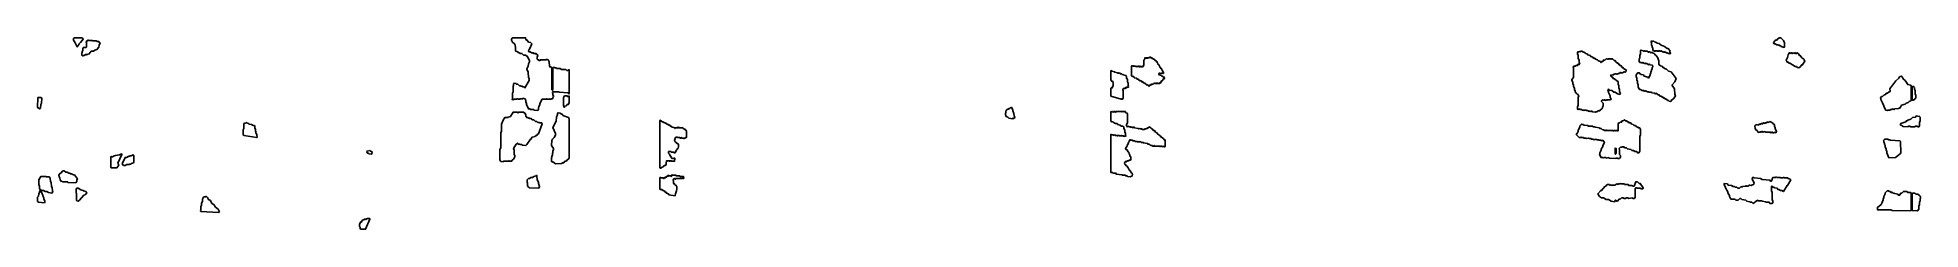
# Model space of a CAD drawing. Header units: millimetres. Extents: x 0 to 9572, y 0 to 972.
import ezdxf

# ---------------------------------------------------------------- set-up
doc = ezdxf.new("R2010")
doc.units = ezdxf.units.MM
doc.layers.add('Y', color=7, linetype='Continuous')

msp = doc.modelspace()

# ---------------------------------------------------------------- linework, layer by layer
at = {"layer": 'Y'}
for points in [[(180.7, 962.5), (183.3, 969.5), (186.9, 972.2), (225.5, 972.2), (231.8, 965.3), (218.6, 947.4), (211.6, 941.9), (206.3, 931), (200.9, 925.4), (191.2, 946.1), (180.7, 962.5)], [(224.5, 894.1), (226.3, 896.9), (226.3, 902.3), (229.8, 907.8), (229.8, 918.8), (232.5, 922.9), (246.5, 922.9), (249.1, 927), (249.1, 946.1), (247.3, 951.6), (250, 955.8), (253.5, 955.8), (257.1, 961.3), (260.6, 958.5), (278.2, 958.5), (279.9, 955.8), (299.2, 955.8), (301, 953.1), (309.8, 953.1), (311.5, 950.3), (315, 950.3), (317.7, 946.1), (312.4, 935.1), (310.7, 924.2), (301, 911.8), (290.5, 909.1), (283.4, 903.6), (272.9, 903.6), (262.4, 889.9), (250.1, 887.2), (248.3, 884.3), (246.5, 887.1), (243.1, 887.1), (236.1, 881.7), (230.8, 881.7), (229, 878.9), (224.5, 883.1), (224.5, 894.1)], [(2522.1, 607.9), (2505, 607.9), (2503.5, 610.6), (2495, 610.6), (2485.6, 634), (2485.6, 639.4), (2482.8, 644.9), (2481.3, 655.8), (2477.8, 662.6), (2467.9, 665.3), (2466.5, 662.6), (2452.2, 662.6), (2450.8, 659.9), (2443.5, 659.9), (2442.1, 662.6), (2436.5, 662.6), (2435, 659.9), (2420.7, 659.9), (2419.3, 657.1), (2414.9, 657.1), (2412.7, 661.4), (2414.1, 664.1), (2414.1, 691.5), (2417, 697), (2417, 724.4), (2419.9, 729.8), (2419.9, 738), (2422.1, 742.2), (2432.2, 739.5), (2433.6, 736.8), (2440.7, 736.8), (2449.3, 728.5), (2456.5, 728.5), (2457.9, 725.8), (2463.6, 725.8), (2465.1, 723.1), (2472.2, 723.1), (2477.8, 717.6), (2498.5, 754.5), (2498.5, 765.4), (2495.6, 770.9), (2495.6, 781.8), (2494.2, 784.5), (2494.2, 798.2), (2487.1, 811.9), (2487.1, 814.7), (2494.2, 828.4), (2495.6, 839.4), (2501.4, 850.3), (2501.4, 855.7), (2493.5, 870.8), (2485, 881.7), (2482.1, 881.7), (2480.7, 884.4), (2470.7, 884.4), (2462.1, 892.6), (2452.1, 892.6), (2450.6, 895.4), (2444.9, 895.4), (2440.6, 900.9), (2432, 903.6), (2429.9, 907.8), (2429.9, 926.9), (2428.4, 929.7), (2428.4, 935.1), (2424.9, 941.9), (2414.9, 950.2), (2409.9, 959.8), (2409.9, 965.3), (2412, 969.5), (2414.9, 972.2), (2480.8, 972.2), (2481.5, 965.3), (2483.6, 961.3), (2487.9, 961.3), (2496.5, 950.3), (2506.5, 947.6), (2513, 940.7), (2503.7, 920.1), (2498.7, 913.2), (2495.8, 905.1), (2497.9, 901), (2503.6, 901), (2510.8, 895.6), (2519.4, 895.6), (2520.8, 892.8), (2533.7, 892.8), (2536.5, 887.3), (2540.8, 887.3), (2543, 880.4), (2540.2, 874.9), (2540.2, 864), (2542.3, 860), (2546.6, 860), (2548, 857.2), (2555, 857.2), (2556.4, 860), (2586.5, 860), (2587.9, 862.7), (2595.2, 859.9), (2600.2, 850.3), (2601.6, 828.4), (2603.7, 824.4), (2609.5, 824.4), (2614.5, 817.5), (2614.5, 710.7), (2616.6, 706.7), (2618.6, 710.7), (2618.6, 817.4), (2620.8, 821.6), (2629.5, 821.6), (2630.9, 818.9), (2636.6, 818.9), (2638.1, 816.2), (2656.6, 816.2), (2663.8, 810.7), (2685.2, 810.7), (2690.9, 805.2), (2695.1, 805.2), (2700.9, 810.7), (2703.1, 806.5), (2703.1, 691.4), (2700.9, 687.1), (2698, 692.7), (2652.2, 695.5), (2650.8, 698.2), (2623.7, 698.2), (2620.9, 700.9), (2617.4, 694.2), (2620.2, 688.8), (2620.2, 683.3), (2623.1, 675), (2618, 662.6), (2610.9, 662.6), (2609.5, 659.9), (2589.3, 659.9), (2588, 662.5), (2586.6, 659.9), (2565.1, 659.9), (2555.9, 644.9), (2553, 636.7), (2553, 631.2), (2548.7, 623), (2545.9, 614.8), (2545.9, 609.3), (2542.3, 602.4), (2523.6, 605.1), (2522.1, 607.9)], [(8865.3, 928.2), (8863.5, 931), (8858.3, 931), (8856.5, 933.7), (8851.2, 933.7), (8849.5, 936.4), (8842.5, 936.4), (8833.7, 941.9), (8828.4, 941.9), (8825.7, 946.1), (8831.9, 955.8), (8839, 961.3), (8840.8, 958.6), (8844.2, 964), (8854.8, 972.2), (8863.6, 972.2), (8876, 958.5), (8882.1, 946.1), (8882.1, 926.9), (8879.4, 922.7), (8865.3, 928.2)], [(5643.6, 731.1), (5642.7, 733.8), (5636.7, 733.8), (5634.1, 739.3), (5628.1, 739.3), (5623.9, 744.8), (5620.4, 744.8), (5619.5, 747.5), (5613.5, 747.5), (5611.8, 753), (5605, 753), (5604.1, 755.7), (5599.8, 755.7), (5596.4, 761.2), (5590.4, 761.2), (5587, 766.7), (5575.8, 769.4), (5574.1, 774.9), (5567.2, 774.9), (5566.4, 777.6), (5562.9, 777.6), (5561.6, 781.8), (5561.6, 825.7), (5563, 830.1), (5563.9, 827.2), (5569.1, 829.9), (5569.9, 827.1), (5574.1, 827.1), (5575, 830.1), (5575.9, 827.1), (5581.9, 827.1), (5582.7, 824.6), (5583.5, 827.1), (5591.2, 824.4), (5592.1, 827.1), (5594.8, 827.1), (5595.6, 824.6), (5596.4, 827.1), (5600.8, 827.1), (5601.7, 824.4), (5603.2, 824.4), (5604.1, 827.1), (5606.8, 827.1), (5607.7, 824.4), (5611.8, 824.4), (5612.7, 827.3), (5613.7, 824.4), (5616.1, 824.4), (5617, 827.1), (5618.8, 827.1), (5619.6, 824.6), (5621.3, 829.8), (5623, 829.8), (5624.2, 833.9), (5624.2, 855.8), (5625.5, 860), (5627.3, 860), (5629.8, 870.9), (5631.7, 870.9), (5632.5, 868.2), (5635.8, 868.2), (5636.8, 871.2), (5637.7, 868.2), (5640.1, 868.2), (5641, 870.9), (5642.8, 870.9), (5643.6, 868.4), (5644.4, 870.9), (5652.1, 870.9), (5653.1, 873.9), (5654, 870.9), (5655.6, 870.9), (5656.4, 873.7), (5658.3, 873.7), (5659.1, 870.9), (5665.1, 870.9), (5668.6, 865.4), (5672, 865.4), (5672.9, 862.7), (5678, 862.7), (5680.6, 857.2), (5684.9, 857.2), (5688.3, 851.8), (5690, 851.8), (5691.7, 846.3), (5693.4, 846.3), (5696, 838), (5701.2, 835.3), (5707.2, 821.6), (5708.9, 821.6), (5710.6, 816.2), (5713.2, 816.2), (5724.8, 795.5), (5723.5, 791.3), (5718.3, 794), (5717.5, 791.3), (5715.6, 791.3), (5714, 793.9), (5713.2, 791.3), (5704.5, 791.3), (5702.8, 793.9), (5699.9, 787.3), (5701.2, 783.3), (5714, 780.6), (5718.3, 775.1), (5721.8, 775.1), (5722.6, 772.3), (5727.8, 772.3), (5729.1, 768.1), (5727.8, 764), (5721.8, 761.2), (5720, 755.7), (5718.3, 755.7), (5717.5, 753), (5714, 753), (5708.8, 741.9), (5707.1, 744.6), (5705.5, 739.3), (5703.6, 739.3), (5702.8, 741.8), (5702, 739.3), (5697.6, 739.3), (5696.7, 742), (5695.2, 742), (5694.3, 739.3), (5691.6, 739.3), (5690.7, 742), (5688.3, 742), (5687.4, 739.3), (5685.6, 739.3), (5684, 741.9), (5683.2, 739.3), (5678.7, 739.3), (5677.9, 742), (5676.3, 742), (5672, 736.6), (5664.3, 736.6), (5663.4, 733.8), (5661.6, 733.8), (5660.8, 736.3), (5659.1, 731.1), (5653.1, 731.1), (5651.4, 725.5), (5647.9, 731.1), (5643.6, 731.1)], [(7896.5, 599.6), (7894.7, 596.8), (7892.9, 599.6), (7884.1, 599.6), (7882.3, 602.4), (7873.5, 602.4), (7871.7, 605.1), (7864.8, 605.1), (7863, 602.3), (7861.2, 605.1), (7852.4, 605.1), (7850.6, 607.9), (7841.8, 607.9), (7840.1, 610.6), (7831.3, 607.8), (7828.6, 612), (7828.6, 623), (7832.1, 628.5), (7832.1, 669.6), (7835.6, 677.8), (7831.2, 684.6), (7825.9, 687.3), (7818, 696.9), (7818, 702.4), (7814.5, 707.9), (7814.5, 716.1), (7809.2, 724.3), (7809.2, 732.5), (7805.7, 738), (7805.7, 746.2), (7800.4, 754.4), (7800.4, 760), (7809.2, 770.9), (7809.2, 817.4), (7807.4, 822.9), (7810.1, 827.1), (7817.2, 827.1), (7824.3, 832.6), (7827.7, 829.9), (7833, 838.1), (7836.6, 835.4), (7840.9, 842.1), (7837.4, 847.5), (7837.4, 858.5), (7832.1, 866.7), (7832.1, 883.1), (7828.6, 888.6), (7828.6, 896.9), (7831.2, 901), (7834.9, 901), (7836.6, 898.4), (7841.9, 903.8), (7845.4, 901.1), (7847.1, 903.8), (7850.7, 903.8), (7859.5, 898.3), (7864.8, 898.3), (7870.1, 892.8), (7878.9, 890.1), (7882.4, 884.6), (7893, 881.9), (7896.5, 876.4), (7907.1, 873.6), (7910.6, 868.2), (7917.6, 868.2), (7921.2, 862.7), (7931.7, 860), (7935.2, 854.5), (7945.8, 851.7), (7949.3, 846.4), (7952.7, 851.8), (7958, 851.8), (7963.3, 860), (7966.9, 857.3), (7975.7, 865.5), (7982.7, 862.7), (7984.5, 865.5), (7986.2, 862.8), (7987.9, 865.4), (7991.6, 865.4), (7995, 862.7), (7996.8, 865.4), (8000.4, 865.4), (8003.8, 862.7), (8007.4, 865.5), (8016.2, 857.2), (8019.7, 857.2), (8025.1, 849), (8032.1, 843.5), (8035.6, 843.5), (8040.9, 835.3), (8044.4, 835.3), (8047.9, 829.8), (8051.4, 829.8), (8056.7, 821.6), (8060.2, 821.6), (8063.8, 816.1), (8070.8, 810.7), (8074.3, 810.7), (8077, 806.5), (8074.4, 799.6), (8070.8, 796.8), (8067.2, 799.5), (8058.5, 794.1), (8049.6, 794.1), (8047.9, 796.7), (8042.6, 791.3), (8037.4, 791.3), (8035.6, 788.6), (8028.6, 788.6), (8026.7, 785.8), (8024.9, 788.6), (8021.5, 788.6), (8017.9, 785.8), (8016.2, 788.5), (8010.9, 783), (8009.1, 785.8), (8003.9, 780.3), (8000.4, 783.1), (7997.8, 779.1), (8003.9, 772.3), (8007.4, 772.3), (8012.7, 764.1), (8018, 764.1), (8028.5, 753.2), (8032.1, 753.2), (8036.5, 746.3), (8036.5, 735.3), (8040, 729.8), (8040, 716.1), (8043.6, 710.7), (8043.6, 697), (8047.1, 691.5), (8044.4, 684.5), (8032, 687.3), (8021.4, 695.5), (8014.4, 695.5), (8003.8, 703.7), (7989.7, 706.4), (7986.3, 711.8), (7983.7, 705.2), (7987.2, 699.7), (7987.2, 694.2), (7996, 677.8), (7996, 669.6), (7999.6, 661.3), (7996.9, 657.1), (7981, 657.1), (7979.2, 654.3), (7977.4, 657.1), (7968.6, 654.4), (7966.8, 657.1), (7963.4, 657.1), (7959.8, 654.4), (7956.3, 657.1), (7952.9, 654.4), (7950.3, 650.4), (7959, 639.5), (7959, 625.7), (7955.5, 620.3), (7955.5, 614.8), (7952.9, 610.6), (7936.9, 599.6), (7935.2, 602.3), (7928.2, 596.9), (7921.1, 596.9), (7919.4, 594.2), (7905.2, 596.9), (7903.4, 599.6), (7896.5, 599.6)], [(8287.3, 654.4), (8282, 659.9), (8276.7, 659.9), (8273.2, 665.4), (8267.9, 665.4), (8264.4, 670.8), (8259.1, 670.8), (8255.6, 676.3), (8248.5, 676.3), (8245, 681.8), (8239.8, 681.8), (8229.2, 690), (8223.9, 687.2), (8222.1, 690), (8208, 692.8), (8206.3, 695.5), (8192.2, 695.5), (8190.4, 698.2), (8183.4, 698.2), (8181.6, 701), (8174.6, 701), (8172.8, 703.7), (8167.6, 700.9), (8165.8, 703.7), (8158.8, 703.7), (8150, 709.2), (8144.7, 709.2), (8142, 713.3), (8138.4, 721.6), (8138.4, 735.3), (8134.9, 740.7), (8134.9, 751.7), (8131.4, 757.2), (8131.4, 768.1), (8127.9, 773.6), (8127.9, 784.6), (8135.9, 794.3), (8143, 794.3), (8146.5, 788.8), (8150, 788.8), (8151.8, 786), (8164.1, 783.3), (8167.7, 777.8), (8187, 772.3), (8190.5, 767), (8198.3, 781.9), (8198.3, 787.3), (8201.8, 792.8), (8201.8, 798.3), (8205.4, 803.8), (8205.4, 809.2), (8208.9, 814.7), (8208.9, 820.2), (8212.4, 825.7), (8209.8, 832.4), (8197.5, 835.1), (8195.7, 837.9), (8192.3, 837.9), (8190.5, 835.1), (8181.7, 840.6), (8176.3, 840.6), (8174.6, 843.3), (8172.9, 840.6), (8169.3, 840.6), (8160.6, 846.1), (8157, 843.3), (8155.2, 846.1), (8148.2, 846.1), (8144.6, 848.8), (8142, 853), (8142, 864), (8145.5, 869.5), (8145.5, 883.2), (8149, 888.6), (8149, 905.1), (8151.7, 909.3), (8164.1, 906.5), (8165.9, 903.8), (8169.4, 906.6), (8171.2, 903.8), (8183.5, 903.8), (8190.5, 898.3), (8192.2, 901), (8195.8, 901), (8204.6, 895.6), (8208.1, 898.3), (8209.9, 895.5), (8218.7, 892.8), (8224, 884.6), (8229.3, 881.8), (8239, 866.7), (8239, 861.3), (8242.5, 855.8), (8242.5, 839.4), (8245.1, 835.3), (8250.4, 829.8), (8259.2, 827.1), (8262.7, 821.6), (8268, 821.6), (8271.5, 816.1), (8282.1, 813.4), (8292.7, 802.5), (8305, 799.7), (8330.6, 765.4), (8323.5, 748.9), (8311.2, 732.5), (8311.2, 729.8), (8321.8, 713.4), (8323.5, 686), (8327.1, 677.8), (8317.3, 662.6), (8308.5, 657.2), (8303.2, 648.9), (8295.2, 650.3), (8292.6, 654.4), (8287.3, 654.4)], [(8285.5, 895.4), (8280.2, 895.4), (8278.5, 898.1), (8273.2, 898.1), (8271.5, 900.8), (8267.9, 898.1), (8266.1, 900.8), (8260.9, 900.8), (8253.9, 906.3), (8252.2, 903.6), (8248.5, 903.6), (8246.8, 906.3), (8243.3, 903.5), (8239.8, 906.3), (8238.1, 903.5), (8234.5, 906.3), (8232.7, 903.5), (8230.9, 906.3), (8227.5, 906.3), (8225.7, 903.5), (8223.9, 906.3), (8220.4, 903.5), (8218.6, 906.3), (8215.1, 906.3), (8212.4, 910.5), (8212.4, 918.7), (8208.9, 924.2), (8208.9, 929.7), (8205.4, 935.1), (8205.4, 946.1), (8203.6, 951.6), (8206.3, 955.8), (8211.6, 953.1), (8215.1, 955.8), (8222.2, 950.3), (8227.5, 950.3), (8234.5, 944.8), (8245.1, 942.1), (8253.9, 933.9), (8271.5, 928.4), (8285.6, 917.5), (8290.9, 917.5), (8298.9, 907.8), (8298.9, 899.6), (8302.4, 894.1), (8299.7, 889.9), (8291.7, 891.3), (8285.5, 895.4)], [(8946.1, 821.4), (8942.6, 826.9), (8935.6, 826.9), (8909.2, 843.3), (8903.9, 843.3), (8900.4, 848.8), (8895.1, 848.8), (8890.7, 858.5), (8897.7, 872.2), (8899.5, 885.9), (8905.7, 895.6), (8907.5, 892.9), (8909.2, 895.6), (8912.8, 892.8), (8918.1, 895.6), (8919.8, 892.8), (8923.2, 892.8), (8925, 895.6), (8928.6, 892.8), (8932.1, 895.6), (8933.9, 892.8), (8937.3, 892.8), (8939.1, 895.6), (8940.9, 892.8), (8944.3, 892.8), (8946.1, 895.6), (8953.2, 890.1), (8958.5, 881.9), (8962, 881.9), (8969, 870.9), (8979.6, 862.7), (8985.8, 853), (8970.7, 832.3), (8969, 835), (8962, 824.2), (8954.9, 818.7), (8946.1, 821.4)], [(5456.1, 716.2), (5459.1, 717.6), (5460, 720.3), (5462.7, 720.3), (5463.5, 717.8), (5466, 725.8), (5467.7, 725.8), (5469, 729.8), (5469, 743.5), (5466.9, 750.2), (5460.9, 750.2), (5459.1, 755.7), (5456.1, 757.1), (5456.1, 803.8), (5461, 805.2), (5461.9, 802.5), (5475.6, 799.7), (5476.5, 797), (5490.2, 794.2), (5491, 791.5), (5496, 791.5), (5497, 794.5), (5497.9, 791.5), (5503.9, 791.5), (5504.8, 788.8), (5511.6, 788.8), (5512.5, 786), (5518.5, 786), (5519.3, 783.3), (5533.1, 780.5), (5536.1, 773.6), (5536.1, 768.2), (5537.3, 764.1), (5539.1, 764.1), (5540.4, 759.9), (5540.4, 749), (5544.7, 740.8), (5544.7, 729.8), (5545.5, 724.3), (5544.1, 719.9), (5543.2, 722.9), (5540.8, 722.9), (5539.9, 720.1), (5537.2, 720.1), (5536.4, 722.6), (5534.8, 717.4), (5532.2, 717.4), (5531.3, 714.4), (5530.3, 717.4), (5527.9, 717.4), (5527.1, 714.6), (5519.3, 714.6), (5517.2, 707.9), (5518.9, 702.4), (5518.9, 666.8), (5517.6, 662.6), (5515, 662.6), (5514.2, 659.9), (5510.6, 659.9), (5509.8, 662.4), (5509, 659.9), (5456.5, 676.3), (5456.1, 716.2)], [(9387.4, 623), (9387.4, 628.5), (9380.7, 639.4), (9380.7, 642.2), (9370.7, 658.6), (9370.7, 664.1), (9369, 666.8), (9374.9, 673.8), (9379.9, 673.8), (9388.3, 682), (9393.3, 682), (9399.9, 690.2), (9404.9, 690.2), (9413.2, 698.4), (9416.6, 698.4), (9419, 702.4), (9417.3, 713.4), (9423.2, 723), (9428.2, 725.8), (9448.2, 753.1), (9463.2, 766.8), (9468.2, 775.1), (9474.9, 777.8), (9478.3, 775.1), (9486.6, 761.4), (9494.9, 755.9), (9508.3, 734), (9523.2, 731.3), (9525.8, 727.1), (9525.8, 655.8), (9523.2, 651.7), (9514.9, 648.9), (9509.9, 643.5), (9499.9, 640.7), (9494.9, 635.3), (9476.6, 629.8), (9470, 616.1), (9465, 616.1), (9463.3, 613.3), (9441.7, 610.6), (9440, 607.8), (9430, 610.6), (9428.3, 607.9), (9420, 607.9), (9418.3, 605.1), (9406.7, 605.1), (9405, 602.4), (9397.4, 603.8), (9387.4, 623)], [(2672.9, 669.6), (2679.4, 676.5), (2692.4, 676.5), (2693.8, 673.8), (2699.4, 673.8), (2700.9, 676.6), (2703.1, 672.3), (2703.1, 642.2), (2698.1, 632.5), (2691, 632.5), (2688.1, 627), (2681, 624.3), (2678, 618.7), (2672.9, 625.7), (2672.9, 669.6)], [(9530.6, 721.6), (9534.8, 725.8), (9542.4, 718.9), (9542.4, 710.7), (9545.8, 705.2), (9545.8, 686), (9549.1, 680.5), (9549.1, 666.8), (9541.5, 657.1), (9536.6, 657.1), (9534.9, 654.3), (9530.6, 658.6), (9530.6, 721.6)], [(0.9, 668.3), (18.6, 668.3), (21.3, 664.1), (19.5, 639.4), (16, 633.9), (14.2, 614.8), (11.5, 610.6), (0, 617.5), (0.9, 668.3)], [(2349.8, 404), (2355.5, 414.9), (2355.5, 491.6), (2358.4, 497.1), (2358.4, 532.7), (2367, 554.6), (2374.9, 567), (2390.6, 567), (2392, 569.7), (2403.5, 572.5), (2417.8, 594.4), (2439.3, 594.4), (2440.8, 591.6), (2443.5, 591.6), (2444.9, 594.4), (2470.8, 594.4), (2472.2, 591.6), (2476.5, 591.6), (2481.5, 579.2), (2481.5, 573.8), (2486.5, 567), (2493.7, 567), (2495.1, 564.3), (2500.8, 564.3), (2502.2, 561.5), (2509.4, 561.5), (2515.1, 556), (2522.2, 556), (2530.8, 547.8), (2538, 547.8), (2543.7, 542.3), (2550.8, 542.3), (2552.3, 539.6), (2562.3, 539.6), (2564.5, 535.4), (2546.6, 484.6), (2543.7, 484.6), (2538, 476.4), (2533.7, 476.4), (2529.4, 471), (2515.1, 468.2), (2507.9, 457.3), (2505.1, 457.3), (2488, 429.9), (2482.2, 424.4), (2463.5, 427.2), (2462.1, 429.9), (2452.1, 429.9), (2450.6, 432.6), (2442.1, 432.6), (2439.2, 438), (2433.6, 432.7), (2420.1, 409.4), (2422.9, 401.3), (2422.9, 379.4), (2425.8, 373.9), (2425.8, 368.4), (2419.3, 356), (2412.2, 350.5), (2409.3, 345), (2399.2, 345), (2396.4, 347.7), (2395, 345), (2367.8, 345), (2366.4, 342.3), (2355.6, 343.6), (2349.8, 351.9), (2349.8, 404)], [(2615.1, 342.3), (2612.9, 346.4), (2612.9, 362.9), (2614.3, 365.7), (2614.3, 371.1), (2617.2, 376.6), (2617.2, 384.8), (2620, 390.3), (2620, 398.5), (2622.9, 404), (2622.9, 409.4), (2612.9, 425.9), (2614.3, 450.5), (2617.9, 457.4), (2626.5, 465.6), (2632.9, 477.9), (2632.9, 486.1), (2620, 516.2), (2635.8, 549.1), (2637.2, 568.3), (2642.9, 582), (2642.9, 587.4), (2645.1, 591.6), (2656.6, 588.9), (2663.8, 583.4), (2668.1, 583.4), (2671, 577.9), (2699.5, 567), (2703.1, 560.1), (2703.1, 362.9), (2699.5, 356), (2696.7, 356), (2691, 350.5), (2688.1, 345), (2680.9, 345), (2675.2, 336.8), (2666.7, 336.8), (2665.2, 334.1), (2633, 332.7), (2619.4, 342.3), (2615.1, 342.3)], [(4937.1, 564.1), (4932, 569.5), (4925, 572.3), (4920.5, 581.9), (4920.5, 587.4), (4922.5, 592.9), (4922.5, 598.4), (4925, 605.3), (4927, 605.3), (4928, 608.1), (4933, 608.1), (4934, 610.8), (4938.1, 610.8), (4939.1, 613.7), (4940.2, 610.9), (4944.1, 616.3), (4950.1, 616.3), (4952.2, 619.1), (4957.8, 603.9), (4957.8, 601.1), (4962.8, 587.5), (4964.8, 576.5), (4967.8, 568.3), (4966.3, 564.1), (4963.3, 564.1), (4962.2, 561.2), (4960.1, 564.1), (4958.3, 564.1), (4957.2, 561.3), (4937.1, 564.1)], [(5539.8, 271.1), (5532.1, 271.1), (5531.2, 273.8), (5515.8, 273.8), (5514.9, 276.6), (5484, 279.3), (5482.3, 284.8), (5466.9, 284.8), (5466, 287.5), (5456.1, 288.9), (5456.5, 482.5), (5456.6, 482.5), (5457.6, 479.4), (5467.9, 479.4), (5468.7, 476.7), (5478.2, 479.4), (5479, 476.6), (5489.3, 476.6), (5490.2, 473.9), (5491.7, 473.9), (5492.6, 476.6), (5499.6, 476.6), (5500.5, 473.9), (5508.9, 473.9), (5509.8, 476.9), (5510.8, 473.9), (5521, 473.9), (5521.9, 471.2), (5530.5, 473.9), (5531.3, 471.4), (5532.5, 475.2), (5531.6, 477.9), (5531.6, 486.1), (5527.3, 494.3), (5527.3, 502.5), (5523, 510.7), (5523, 516.2), (5521.8, 520.2), (5520, 520.2), (5519.2, 523), (5509.8, 523), (5508.9, 525.7), (5505.5, 525.7), (5504.6, 528.5), (5492.6, 531.2), (5488.3, 536.7), (5478.9, 536.7), (5478, 539.4), (5473.7, 539.4), (5472.9, 542.1), (5468.6, 542.1), (5467.7, 544.9), (5460, 544.9), (5456.5, 550.4), (5456.5, 597.1), (5464.3, 594.4), (5465.2, 597.1), (5469.6, 597.1), (5470.4, 594.4), (5472.9, 594.4), (5473.7, 597.1), (5479, 597.1), (5479.9, 594.4), (5482.3, 594.4), (5483.2, 597.1), (5513.3, 597.1), (5514.1, 594.6), (5514.9, 597.1), (5521.9, 597.1), (5522.7, 594.6), (5523.5, 597.1), (5530.5, 597.1), (5532.2, 591.6), (5539.9, 588.9), (5541.2, 584.7), (5540.4, 579.2), (5540.4, 540.9), (5536.1, 532.6), (5536.1, 527.2), (5539, 520.5), (5547.6, 523.2), (5548.5, 520.4), (5557.1, 520.4), (5557.9, 517.7), (5567.4, 517.7), (5568.2, 515), (5569.8, 515), (5570.6, 517.7), (5575.9, 517.7), (5576.8, 515), (5595.7, 512.2), (5596.5, 509.5), (5605.1, 512.3), (5606, 509.5), (5614.5, 509.5), (5615.4, 506.8), (5628.1, 506.8), (5629, 509.5), (5635.8, 509.5), (5636.7, 512.2), (5643.6, 512.2), (5644.4, 515), (5647.8, 515), (5648.7, 517.7), (5652.1, 517.7), (5653.9, 520.5), (5656.6, 515), (5660, 515), (5664.3, 509.5), (5666.8, 509.5), (5669.4, 504), (5672, 504), (5672.9, 501.3), (5678.8, 501.3), (5684, 493), (5690.9, 490.3), (5696, 482.1), (5702, 479.3), (5702.9, 476.6), (5706.3, 476.6), (5707.2, 473.9), (5708.9, 473.9), (5710.6, 468.4), (5724.3, 460.2), (5726.9, 454.7), (5731.2, 454.7), (5732.5, 450.5), (5732.5, 423.1), (5731.2, 418.9), (5727.6, 418.9), (5726.8, 421.6), (5718.2, 418.9), (5717.3, 421.7), (5710.6, 421.7), (5708.8, 418.8), (5707.9, 421.7), (5678.7, 421.7), (5677.9, 424.4), (5676.3, 424.4), (5675.4, 421.7), (5668.4, 421.7), (5667.6, 424.4), (5660.7, 424.4), (5659.8, 427.1), (5656.4, 427.1), (5652.2, 432.6), (5644.4, 432.6), (5643.6, 435.4), (5622.1, 438.1), (5621.3, 440.8), (5611, 440.8), (5610.1, 443.6), (5600.7, 443.6), (5599.9, 446.1), (5599.1, 443.6), (5590.4, 443.6), (5589.5, 446.3), (5579.2, 446.3), (5578.4, 449.1), (5568.1, 449.1), (5567.2, 451.8), (5556.9, 451.8), (5556.1, 454.5), (5553.6, 454.5), (5551.9, 449.1), (5550.2, 449.1), (5547.6, 440.8), (5545.9, 440.8), (5543.3, 429.7), (5541.6, 432.5), (5539.1, 421.7), (5537.3, 421.7), (5534.8, 413.5), (5533.1, 413.5), (5531.8, 409.4), (5533.1, 405.4), (5539.9, 402.7), (5545.1, 391.8), (5547.6, 391.8), (5550.2, 380.8), (5551.9, 380.8), (5554.5, 369.8), (5556.2, 369.8), (5557.5, 365.7), (5557.5, 357.4), (5558.4, 354.7), (5557, 350.2), (5556.1, 353.2), (5553.6, 353.2), (5552.8, 350.5), (5549.4, 350.5), (5548.5, 347.7), (5540.8, 347.7), (5539.9, 345), (5536.5, 345), (5535.6, 342.2), (5532.2, 344.9), (5531.3, 342.3), (5527.9, 342.3), (5525.8, 335.5), (5527.9, 328.8), (5530.5, 328.8), (5532.2, 323.3), (5535.6, 323.3), (5536.5, 320.6), (5539.1, 320.6), (5540.8, 315.1), (5543.3, 315.1), (5549.3, 301.4), (5551.9, 301.4), (5553.6, 295.9), (5556.2, 295.9), (5557.9, 290.4), (5560.5, 290.4), (5562.2, 285), (5564.8, 285), (5567, 278), (5565.7, 271.1), (5557.9, 268.4), (5557.1, 265.6), (5540.6, 268.3), (5539.8, 271.1)], [(9481.5, 525.7), (9473.2, 528.5), (9470.6, 532.7), (9473.2, 536.9), (9498.1, 545.1), (9501.5, 550.6), (9506.5, 550.6), (9508.1, 553.3), (9524.8, 558.8), (9533.1, 567), (9548.1, 569.7), (9551.4, 575.2), (9568.2, 572.5), (9570.7, 568.3), (9570.7, 549.1), (9567.4, 543.6), (9567.4, 524.4), (9564.9, 520.2), (9558.1, 520.2), (9556.4, 523), (9546.5, 523), (9544.9, 520.2), (9521.5, 520.2), (9519.8, 523), (9511.6, 523), (9509.9, 520.2), (9484, 521.6), (9481.5, 525.7)], [(1047.8, 476.4), (1045.7, 480.6), (1045.7, 505.3), (1048.5, 510.8), (1048.5, 532.7), (1052, 539.7), (1054.8, 536.9), (1060.4, 542.4), (1061.8, 539.6), (1072.9, 536.9), (1074.3, 534.1), (1088.1, 531.4), (1095.1, 525.9), (1102, 525.9), (1104.2, 521.7), (1104.2, 513.5), (1106.9, 508), (1106.9, 499.8), (1109.7, 494.4), (1109.7, 488.9), (1113.9, 480.7), (1113.9, 475.2), (1116.7, 469.7), (1114.5, 465.5), (1047.8, 476.4)], [(3164.8, 310.8), (3164.1, 313.6), (3164.1, 549.1), (3165.1, 553.3), (3166.5, 553.3), (3167.2, 550.6), (3170.9, 550.6), (3171.6, 547.8), (3174.7, 547.8), (3175.4, 545.1), (3181, 545.1), (3181.7, 542.3), (3186.7, 542.3), (3187.3, 539.6), (3193, 539.6), (3193.6, 536.9), (3196.8, 536.9), (3197.4, 534.1), (3203.1, 534.1), (3203.7, 531.4), (3208.1, 531.4), (3208.8, 528.7), (3212.6, 528.7), (3213.2, 525.9), (3217, 525.9), (3217.6, 523.2), (3221.4, 523.2), (3222, 520.4), (3239, 514.9), (3239.7, 512.2), (3240.8, 512.2), (3241.4, 515), (3250.9, 515), (3251.5, 517.7), (3252.9, 517.7), (3253.5, 515), (3258.4, 515), (3259.1, 517.7), (3260.5, 517.7), (3261.1, 515), (3280, 515), (3280.7, 512.2), (3284.4, 512.2), (3285.1, 509.5), (3288.8, 509.5), (3292, 504), (3295.1, 504), (3298.3, 498.5), (3299.3, 494.3), (3299.3, 469.7), (3298.3, 465.5), (3293.9, 465.5), (3293.3, 462.7), (3288.2, 462.7), (3286.8, 459.8), (3286.2, 462.7), (3274.2, 462.7), (3273.6, 465.5), (3271.2, 465.5), (3270.6, 462.7), (3266, 462.7), (3265.4, 465.5), (3253.4, 465.5), (3252.7, 468.2), (3245.3, 468.2), (3244.7, 465.5), (3243.4, 465.5), (3238.7, 450.5), (3239.7, 446.5), (3242.8, 443.7), (3243.4, 441), (3247.2, 441), (3247.9, 438.3), (3250.4, 438.3), (3251, 435.5), (3258, 432.8), (3258.9, 428.6), (3258.9, 420.4), (3256.1, 410.7), (3253.5, 410.7), (3249.1, 402.5), (3247.9, 402.5), (3246.6, 396.8), (3245.3, 399.6), (3244.1, 394.4), (3240.9, 388.8), (3235.7, 388.8), (3235.1, 391.6), (3221.2, 391.6), (3220.6, 394.3), (3208.1, 394.3), (3207.2, 390.3), (3208.2, 386.2), (3213.2, 380.7), (3215.7, 372.6), (3218.2, 372.6), (3220.1, 367.1), (3225.2, 361.6), (3225.8, 358.9), (3231.5, 361.7), (3232.1, 358.9), (3237, 358.9), (3237.6, 361.6), (3239, 361.6), (3240, 357.4), (3238.4, 345), (3221.9, 345), (3221.2, 347.7), (3215.7, 347.7), (3215.1, 345), (3211.8, 345), (3211.1, 347.7), (3198.1, 347.7), (3195.2, 335.5), (3195.2, 330), (3194.3, 325.8), (3191.7, 325.8), (3191.1, 323.1), (3185.4, 323.1), (3184.8, 320.4), (3181.7, 320.4), (3181, 317.6), (3173.5, 314.9), (3172.8, 312.1), (3169, 312.1), (3168.4, 309.4), (3164.8, 310.8)], [(7973.9, 364.2), (7963.4, 364.2), (7959.8, 361.4), (7958, 364.2), (7949.2, 364.2), (7941.2, 379.3), (7943, 382.1), (7943, 387.6), (7950, 401.3), (7950, 406.7), (7958.8, 420.4), (7958.8, 425.9), (7965.9, 439.6), (7958, 451.8), (7951, 449), (7949.2, 451.8), (7938.6, 451.8), (7936.9, 454.5), (7926.3, 454.5), (7924.6, 457.3), (7912.2, 454.5), (7910.5, 457.3), (7899.9, 457.3), (7898.1, 460), (7887.6, 460), (7885.8, 462.7), (7873.5, 460), (7871.7, 462.7), (7861.2, 462.7), (7859.4, 465.5), (7848.8, 465.5), (7847.1, 468.1), (7845.4, 465.5), (7838.3, 465.5), (7823.2, 480.6), (7828.6, 488.9), (7832.1, 497.1), (7832.1, 502.6), (7840.9, 519), (7840.9, 524.5), (7848.9, 534.2), (7850.7, 531.4), (7859.5, 531.4), (7861.3, 528.6), (7882.4, 525.9), (7884.2, 523.2), (7907.1, 523.2), (7908.8, 520.4), (7917.6, 520.4), (7919.4, 517.7), (7940.5, 515), (7942.3, 512.2), (7949.3, 512.2), (7954.6, 506.7), (7963.4, 504), (7965.2, 501.3), (7973.9, 501.3), (7975.7, 504.1), (7977.5, 501.3), (8009.2, 501.3), (8010.9, 498.6), (8012.6, 501.3), (8021.5, 501.3), (8023.2, 498.6), (8024.9, 501.3), (8032.1, 501.3), (8033.8, 498.6), (8036.3, 502.6), (8036.3, 535.4), (8039, 539.6), (8042.5, 539.6), (8047.9, 545.1), (8051.4, 542.4), (8056.6, 550.6), (8061.9, 550.6), (8067.2, 556.1), (8072.6, 550.6), (8079.6, 550.6), (8083.1, 545.1), (8088.4, 545.1), (8091.9, 539.6), (8100.7, 539.6), (8104.3, 534.1), (8113.1, 531.4), (8116.6, 525.9), (8123.6, 525.9), (8128.9, 520.4), (8134.2, 520.4), (8137.7, 515), (8144.8, 515), (8149.2, 508), (8149.2, 477.9), (8145.7, 472.4), (8145.7, 395.7), (8141.2, 388.8), (8134.1, 388.8), (8130.6, 394.3), (8120, 394.3), (8114.7, 399.8), (8105.9, 399.8), (8100.6, 405.2), (8083, 408), (8077.8, 413.5), (8068.9, 413.5), (8065.4, 418.9), (8056.7, 418.9), (8055, 416.2), (8047.9, 416.2), (8041.8, 409.4), (8043.6, 404), (8043.6, 379.4), (8047.1, 373.9), (8047.1, 365.6), (8042.6, 358.7), (8033.7, 358.7), (8032, 361.4), (8025, 361.4), (8023.3, 358.7), (7989.7, 361.4), (7988, 364.2), (7975.6, 361.4), (7973.9, 364.2)], [(8748.5, 491.5), (8742.4, 501.1), (8737.1, 503.8), (8732.7, 510.7), (8730.9, 524.5), (8733.6, 528.6), (8742.4, 531.4), (8745.9, 528.7), (8754.7, 534.2), (8756.5, 531.4), (8765.3, 536.9), (8768.8, 534.2), (8774, 539.6), (8777.6, 539.6), (8779.3, 536.9), (8788.1, 542.4), (8789.9, 539.7), (8796.9, 545.1), (8802.1, 542.4), (8807.4, 547.8), (8821.5, 539.6), (8825, 534.1), (8828.5, 534.1), (8831.2, 530), (8831.2, 521.7), (8834.7, 516.3), (8834.7, 510.8), (8841.8, 497.1), (8839.1, 490.1), (8830.3, 492.8), (8828.5, 490.1), (8821.4, 490.1), (8819.6, 492.9), (8816.2, 492.9), (8814.5, 490.1), (8810.9, 490.1), (8809.1, 492.9), (8784.5, 492.9), (8782.8, 495.6), (8772.2, 492.8), (8770.5, 495.6), (8765.3, 495.6), (8763.5, 492.9), (8759.9, 492.9), (8758.2, 495.5), (8756.5, 492.9), (8748.5, 491.5)], [(371.9, 316.3), (371.9, 365.7), (374.6, 369.9), (376.4, 367.1), (379.8, 367.1), (388.6, 372.6), (393.8, 372.6), (395.6, 375.3), (416.7, 378.1), (425.5, 383.6), (428.2, 379.3), (407.2, 335.5), (412.4, 324.6), (402.7, 312.1), (374.6, 312.1), (371.9, 316.3)], [(1683.5, 383.3), (1682.3, 386.1), (1677.4, 386.1), (1673, 393), (1674.9, 397.2), (1689.9, 400), (1691.1, 397.2), (1698.6, 394.5), (1700.5, 390.3), (1697.3, 380.6), (1683.5, 383.3)], [(8023.2, 413.4), (8020.7, 409.4), (8020.7, 384.8), (8023.2, 380.9), (8025.8, 384.8), (8025.8, 409.4), (8023.2, 413.4)], [(9402.4, 387.5), (9402.4, 395.7), (9399, 401.2), (9399, 406.7), (9394, 417.6), (9394, 425.8), (9390.7, 431.3), (9390.7, 436.8), (9387.4, 442.3), (9387.4, 447.8), (9385.7, 450.5), (9388.2, 454.7), (9391.6, 457.5), (9408.3, 457.5), (9410, 454.7), (9418.3, 454.7), (9420, 452), (9468.3, 449.2), (9470.8, 445.1), (9472.5, 387.5), (9470, 383.4), (9446.6, 364.2), (9412.4, 362.8), (9402.4, 387.5)], [(125.5, 241), (123.7, 243.7), (118.4, 243.7), (114, 250.6), (112.3, 261.6), (108.8, 267), (107, 275.3), (114.9, 285), (118.5, 285), (127.2, 295.9), (134.3, 295.9), (143.1, 290.4), (150.1, 290.4), (158.9, 285), (164.2, 285), (165.9, 282.2), (172.9, 282.2), (181.7, 276.8), (187, 276.8), (201.9, 256.1), (198.4, 250.6), (198.4, 242.4), (194, 235.5), (153.5, 238.2), (151.8, 241), (125.5, 241)], [(429.7, 332.8), (444.7, 364.4), (451.8, 364.4), (460.5, 369.8), (465.8, 369.8), (467.5, 372.6), (476.3, 372.6), (485.1, 378.1), (489.6, 373.9), (489.6, 341), (486.9, 336.8), (476.4, 334.1), (474.6, 331.3), (467.6, 331.3), (465.9, 328.6), (453.6, 328.6), (444.8, 323.1), (436.8, 324.5), (429.7, 332.8)], [(3.5, 168.5), (5.3, 179.5), (13.2, 197.5), (21.2, 185), (31.8, 157.6), (31.8, 152.1), (37, 143.9), (37, 138.3), (34.4, 134.2), (4.4, 136.9), (0, 141.1), (0, 163), (3.5, 168.5)], [(29, 197.1), (20.2, 197.1), (18.5, 199.8), (15, 197.1), (8.8, 209.5), (8.8, 220.5), (5.3, 226), (5.3, 250.7), (16.7, 268.5), (43.1, 268.5), (44.9, 265.8), (58.9, 265.8), (63.3, 258.9), (65.1, 242.5), (68.6, 237), (70.4, 217.8), (73.9, 212.3), (75.6, 193.2), (77.4, 190.4), (72.9, 183.4), (55.3, 186.2), (46.6, 191.7), (37.8, 191.7), (29, 197.1)], [(196.5, 184.9), (196.5, 204.1), (199.1, 208.3), (206.2, 208.3), (220.3, 200.1), (230.8, 197.3), (232.6, 194.6), (244.9, 191.9), (249.3, 184.9), (241.4, 175.3), (234.3, 172.5), (213.3, 147.9), (206.2, 142.4), (200, 143.8), (198.2, 146.6), (198.2, 182.2), (196.5, 184.9)], [(2495, 213.6), (2491.3, 220.5), (2491.3, 234.2), (2488.5, 239.7), (2488.5, 250.7), (2495, 257.6), (2500.7, 257.6), (2507.9, 263.1), (2516.4, 263.1), (2523.6, 268.5), (2535, 271.3), (2536.5, 274.1), (2538.7, 269.8), (2540.2, 253.4), (2545.9, 237), (2545.9, 231.5), (2551.6, 217.8), (2548, 208.1), (2499.3, 210.8), (2497.8, 213.6), (2495, 213.6)], [(3209.9, 175.3), (3207.4, 180.7), (3197.3, 183.5), (3194.8, 188.9), (3189.7, 188.9), (3186.6, 194.4), (3183.4, 194.4), (3182.8, 197.1), (3177.7, 197.1), (3174.6, 202.6), (3165.1, 202.6), (3164.1, 206.8), (3164.1, 258.9), (3165.1, 263.1), (3168.4, 263.1), (3169, 260.3), (3181, 260.3), (3181.7, 257.6), (3182.8, 257.6), (3183.4, 260.5), (3184.7, 257.7), (3187.2, 263.1), (3191, 260.4), (3193.6, 265.9), (3194.8, 263.2), (3197.3, 268.5), (3202.9, 268.5), (3203.6, 271.5), (3204.9, 268.7), (3208, 274), (3209.4, 274), (3210, 271.3), (3219.5, 271.3), (3220.1, 268.5), (3221.2, 268.5), (3225.7, 276.9), (3227, 274), (3245.3, 274), (3246, 271.3), (3264.3, 271.3), (3264.9, 268.5), (3283.2, 268.5), (3284.8, 261.6), (3283.8, 257.4), (3281.8, 257.4), (3281.1, 260.1), (3276.9, 260.1), (3276.2, 257.4), (3270.4, 257.4), (3269.8, 260.1), (3268.7, 260.1), (3268, 257.4), (3245.3, 257.4), (3244.7, 254.6), (3241.4, 254.6), (3240.8, 257.4), (3237.8, 257.4), (3237.1, 254.6), (3232.7, 254.6), (3231.8, 250.6), (3233.7, 242.4), (3233.7, 234.2), (3234.6, 230.2), (3239, 230.2), (3241.6, 224.7), (3247.2, 222), (3250.1, 215.1), (3249.5, 212.3), (3249.5, 206.8), (3247.6, 195.9), (3243.2, 179.4), (3242.2, 172.6), (3240.9, 169.8), (3209.9, 175.3)], [(7961.6, 158.8), (7951, 158.8), (7940.4, 167.1), (7932.4, 179.5), (7947.5, 197.4), (7949.3, 194.7), (7970.3, 219.3), (7973.9, 219.3), (7980.9, 227.5), (7991.6, 227.5), (7993.3, 224.7), (8019.7, 224.7), (8028.5, 230.2), (8035.5, 227.5), (8037.2, 230.2), (8046.1, 230.2), (8047.9, 233), (8049.7, 230.2), (8067.3, 230.2), (8069, 227.5), (8086.7, 227.5), (8090.2, 222), (8107.8, 222), (8109.5, 219.3), (8116.5, 219.3), (8125.3, 241.2), (8134.2, 241.2), (8143, 232.9), (8148.3, 232.9), (8163.3, 209.6), (8160.6, 205.4), (8151.7, 205.4), (8149.9, 208.1), (8132.3, 208.1), (8130.6, 210.8), (8125.4, 210.8), (8122.8, 206.8), (8122.8, 163), (8118.4, 156.1), (8111.2, 156.1), (8109.4, 158.8), (8088.3, 156.1), (8086.5, 158.8), (8076.1, 158.8), (8074.3, 156.1), (8065.4, 156.1), (8063.7, 158.8), (8053.2, 158.8), (8046.1, 153.3), (8040.9, 153.3), (8032.1, 142.4), (8028.5, 142.4), (8023.2, 147.8), (8018, 139.6), (8000.3, 142.4), (7986.2, 150.6), (7975.6, 150.6), (7961.6, 158.8)], [(8716, 136.9), (8707.2, 136.9), (8705.5, 139.7), (8689.7, 142.4), (8684.4, 147.9), (8665.1, 150.6), (8659.8, 156.1), (8654.7, 156.1), (8645.9, 147.9), (8633.5, 147.9), (8630, 153.3), (8608.9, 153.3), (8602.7, 165.7), (8602.7, 171.2), (8595.7, 182.1), (8592.2, 193.1), (8583.4, 206.8), (8579.9, 217.7), (8574.6, 226), (8574.6, 231.6), (8591.4, 230.2), (8595, 224.7), (8614.3, 222), (8617.8, 216.5), (8628.3, 216.5), (8630.1, 213.8), (8638.8, 213.8), (8644.1, 208.3), (8652.8, 208.3), (8661.6, 216.5), (8666.9, 213.8), (8668.6, 216.5), (8684.4, 219.2), (8686.2, 222.1), (8688, 219.3), (8695, 219.3), (8703.8, 224.7), (8712.5, 222), (8714.3, 224.7), (8724.8, 227.4), (8727.4, 234.2), (8716.8, 256.1), (8719.5, 263.1), (8724.9, 263.1), (8726.7, 260.3), (8760, 257.6), (8768.8, 252.1), (8807.5, 249.4), (8811, 243.9), (8814.4, 243.9), (8818.7, 250.7), (8818.7, 256.1), (8823.1, 263.1), (8837.2, 263.1), (8839, 265.8), (8842.6, 263.1), (8860.1, 263.1), (8861.9, 260.3), (8874.1, 260.3), (8875.8, 263.1), (8879.5, 263.1), (8881.2, 260.3), (8898.8, 260.3), (8900.5, 257.6), (8911.1, 254.8), (8913.8, 250.6), (8897, 221.8), (8895.3, 221.8), (8875.9, 191.6), (8868.8, 197.1), (8861.8, 197.1), (8853, 202.6), (8847.7, 202.6), (8844.2, 208.1), (8830.2, 210.8), (8828.4, 213.6), (8821.4, 213.6), (8817.9, 219), (8815.4, 215), (8815.4, 193.2), (8818.9, 187.7), (8818.9, 149.4), (8822.4, 143.9), (8822.4, 135.6), (8819.7, 131.4), (8807.3, 131.4), (8803.8, 136.9), (8788, 136.9), (8786.3, 139.7), (8768.7, 142.4), (8767, 145.1), (8745.9, 145.1), (8744.2, 147.8), (8723.1, 131.4), (8716, 136.9)], [(9426.5, 98.6), (9354.9, 98.6), (9354.1, 111), (9373.2, 126.1), (9377.4, 132.9), (9384, 149.3), (9384, 154.8), (9387.4, 160.3), (9387.4, 165.8), (9394, 179.5), (9394, 185), (9403.2, 194.6), (9411.7, 194.6), (9413.3, 191.9), (9420, 191.9), (9423.3, 186.4), (9431.7, 186.4), (9433.3, 183.7), (9440, 183.7), (9441.7, 180.9), (9458.3, 178.2), (9461.6, 172.7), (9466.5, 172.7), (9473.2, 183.7), (9478.2, 183.7), (9486.5, 191.9), (9504.9, 191.9), (9508.3, 186.4), (9523.2, 186.4), (9525.8, 182.2), (9525.8, 97.3), (9523.2, 93.1), (9428.2, 95.8), (9426.5, 98.6)], [(830, 90.4), (827.9, 94.6), (829.3, 97.3), (829.3, 113.8), (833.4, 122), (833.4, 132.9), (837.6, 141.1), (837.6, 149.3), (840.4, 157.6), (845.3, 164.5), (853.6, 164.5), (855, 167.2), (857.9, 167.2), (863.4, 161.7), (869, 150.8), (878.7, 145.3), (885.6, 131.6), (895.3, 126.1), (903.7, 112.4), (917.5, 101.5), (923.8, 89.1), (921.7, 84.9), (830, 90.4)], [(9530.6, 97.3), (9530.6, 179.5), (9533.1, 183.7), (9544.9, 183.7), (9549.9, 178.2), (9559.8, 178.2), (9569.9, 169.9), (9572.4, 165.8), (9572.4, 157.5), (9570.7, 154.8), (9570.7, 143.8), (9567.4, 138.3), (9567.4, 124.7), (9564.1, 119.2), (9564.1, 102.8), (9558.2, 93.1), (9532.3, 94.5), (9530.6, 97.3)], [(1640.7, 1.4), (1639.5, 4.2), (1639.5, 9.7), (1637, 15.1), (1635.7, 26.1), (1643.9, 38.6), (1645.1, 35.9), (1651.3, 46.7), (1661.2, 49.5), (1662.5, 52.3), (1668.7, 49.5), (1669.9, 52.2), (1674.9, 52.2), (1676.1, 55), (1687.4, 55), (1689.3, 50.8), (1667.5, 0), (1640.7, 1.4)]]:
    msp.add_lwpolyline(points, close=True, dxfattribs=at)

doc.saveas('drawing.dxf')
